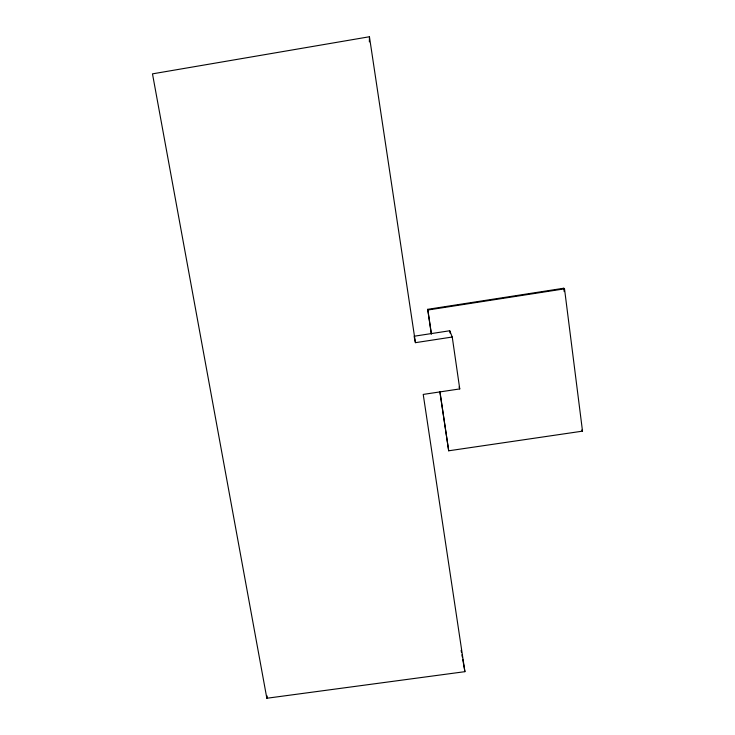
<?xml version="1.0" encoding="UTF-8"?>
<svg xmlns="http://www.w3.org/2000/svg" width="735" height="735" viewBox="0 0 735 735"><rect width="100%" height="100%" fill="white"/><g stroke="black" fill="none" stroke-linecap="round" stroke-linejoin="round"><path stroke-width="1.1" d="M369.365 41.895L369.439 36.75L152.485 73.858L266.842 698.25L464.915 671.671L423.222 394.419L459.752 388.925L452.245 337.025L449.728 330.759L414.025 336.244M266.842 698.25L267.237 696.017M431.344 334.223L427.66 309.334L563.773 288.23L564.517 288.837L582.515 431.151L448.69 450.794L439.87 391.92M427.66 309.334L427.889 310.014L564.517 288.837M414.264 337.319L415.44 342.666L452.245 337.025M581.725 430.03L582.515 431.151M459.072 386.987L459.752 388.925M461.121 650.328L461.516 652.57M461.92 654.821L462.315 657.062M462.719 659.313L464.915 671.671M369.439 36.75L415.44 342.666M427.889 310.014L431.371 333.58M439.98 391.847L448.69 450.794M449.728 330.759L450.05 333.001M563.773 288.23L564.204 291.63"/></g></svg>
